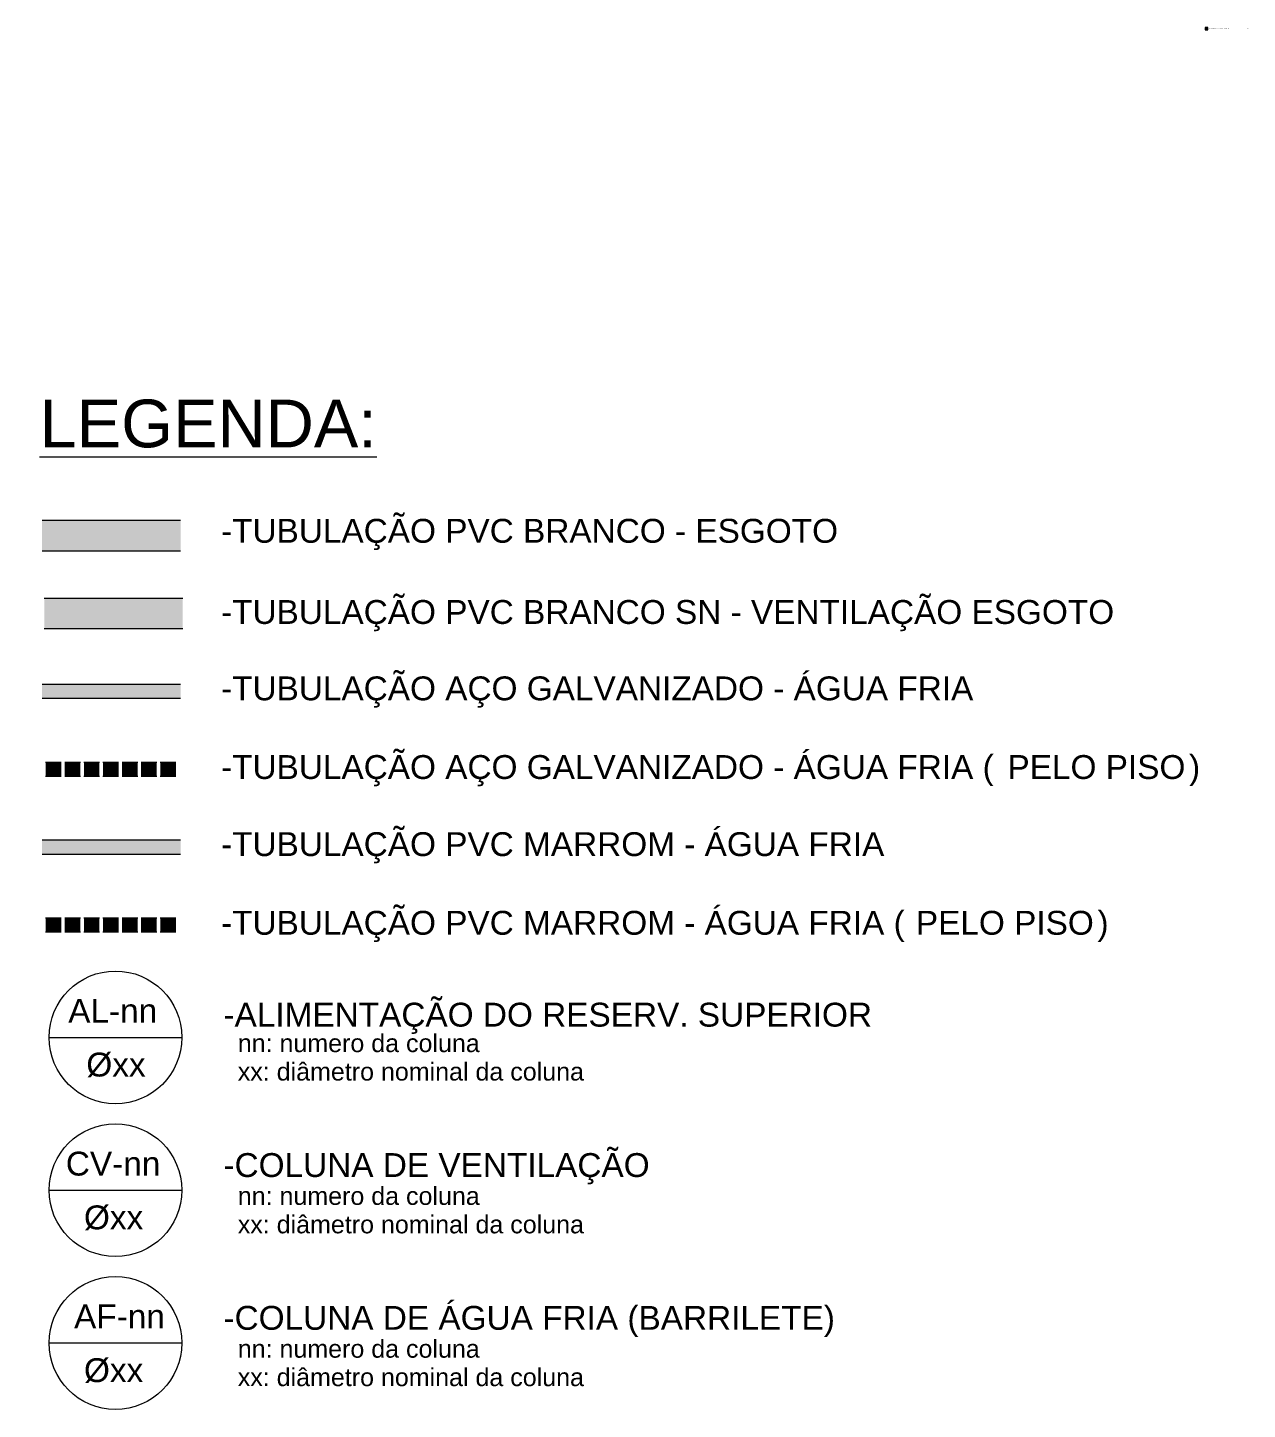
# Model space of a CAD drawing. Header units: metres. Extents: x 147 to 427, y -16 to 162.
# Drawn here: x 422.19 to 427.3, y -3.11 to 2.67 of the extents above; entities that cross this region are included whole.
import ezdxf

# ---------------------------------------------------------------- set-up
doc = ezdxf.new("R2010")
doc.units = ezdxf.units.M
for name, color, linetype, lineweight in [('A-DETL', 7, 'Continuous', 5), ('A-DETL-GENF', 7, 'Continuous', 5), ('A-DETL-MEDM', 7, 'Continuous', 15), ('G-ANNO-TEXT', 7, 'Continuous', 5)]:
    doc.layers.add(name, color=color, linetype=linetype, lineweight=lineweight)
doc.styles.add('Arial', font='arial.ttf', dxfattribs={"height": 0.1})
doc.styles.add('Arial_27', font='arial.ttf', dxfattribs={"height": 0.2})
doc.styles.add('Arial_28', font='arial.ttf', dxfattribs={"height": 0.075})
doc.styles.add('Arial_I', font='arial.ttf', dxfattribs={"height": 0.1})
doc.styles.add('Century Gothic_4', font='GOTHIC.TTF', dxfattribs={"height": 0.0035})

msp = doc.modelspace()

# ---------------------------------------------------------------- hatches: boundary and pattern name
at = {"layer": 'A-DETL-GENF', "true_color": 0x00ffff}
for points in [[(427.1357, 2.6634), (427.1357, 2.6729), (427.1255, 2.6729), (427.1255, 2.6634)], [(422.8335, -0.7888), (422.8335, -0.7309), (422.2535, -0.7309), (422.2535, -0.7888)], [(422.3339, -1.115), (422.3339, -1.0571), (422.2685, -1.0571), (422.2685, -1.115)], [(422.4139, -1.115), (422.4139, -1.0571), (422.3485, -1.0571), (422.3485, -1.115)], [(422.4939, -1.115), (422.4939, -1.0571), (422.4285, -1.0571), (422.4285, -1.115)], [(422.5739, -1.115), (422.5739, -1.0571), (422.5085, -1.0571), (422.5085, -1.115)], [(422.6539, -1.115), (422.6539, -1.0571), (422.5885, -1.0571), (422.5885, -1.115)], [(422.7339, -1.115), (422.7339, -1.0571), (422.6685, -1.0571), (422.6685, -1.115)], [(422.8139, -1.115), (422.8139, -1.0571), (422.7485, -1.0571), (422.7485, -1.115)]]:
    msp.add_hatch(color=4, dxfattribs=at).paths.add_polyline_path(points)
at = {"layer": 'A-DETL-GENF', "true_color": 0x804000}
msp.add_hatch(color=36, dxfattribs=at).paths.add_polyline_path([(422.8335, 0.4821), (422.8335, 0.6081), (422.2535, 0.6081), (422.2535, 0.4821)])
at = {"layer": 'A-DETL-GENF', "true_color": 0x8000ff}
msp.add_hatch(color=190, dxfattribs=at).paths.add_polyline_path([(422.8335, 0.1559), (422.8427, 0.1559), (422.8427, 0.2819), (422.2627, 0.2819), (422.2627, 0.1559)])
at = {"layer": 'A-DETL-GENF', "true_color": 0xc0c0c0}
for points in [[(422.2535, -0.1364), (422.8335, -0.1364), (422.8335, -0.0785), (422.2535, -0.0785)], [(422.3339, -0.4626), (422.3339, -0.4047), (422.2685, -0.4047), (422.2685, -0.4626)], [(422.4139, -0.4626), (422.4139, -0.4047), (422.3485, -0.4047), (422.3485, -0.4626)], [(422.4939, -0.4626), (422.4939, -0.4047), (422.4285, -0.4047), (422.4285, -0.4626)], [(422.5739, -0.4626), (422.5739, -0.4047), (422.5085, -0.4047), (422.5085, -0.4626)], [(422.6539, -0.4626), (422.6539, -0.4047), (422.5885, -0.4047), (422.5885, -0.4626)], [(422.7339, -0.4626), (422.7339, -0.4047), (422.6685, -0.4047), (422.6685, -0.4626)], [(422.8139, -0.4626), (422.8139, -0.4047), (422.7485, -0.4047), (422.7485, -0.4626)]]:
    msp.add_hatch(color=9, dxfattribs=at).paths.add_polyline_path(points)

# ---------------------------------------------------------------- linework, layer by layer
at = {"layer": 'A-DETL'}
for p, q in [((427.1357, 2.6729), (427.1255, 2.6729)), ((427.1255, 2.6729), (427.1255, 2.6634)), ((427.1255, 2.6634), (427.1357, 2.6634)), ((427.1357, 2.6634), (427.1357, 2.6729))]:
    msp.add_line(p, q, dxfattribs=at)
at = {"layer": 'A-DETL', "color": 5, "lineweight": 15, "true_color": 0x0000ff}
for p, q in [((422.8335, -0.0785), (422.2535, -0.0785)), ((422.2535, -0.1364), (422.8335, -0.1364)), ((422.3339, -0.4047), (422.2685, -0.4047)), ((422.4139, -0.4047), (422.3485, -0.4047)), ((422.4939, -0.4047), (422.4285, -0.4047)), ((422.5739, -0.4047), (422.5085, -0.4047)), ((422.6539, -0.4047), (422.5885, -0.4047)), ((422.7339, -0.4047), (422.6685, -0.4047)), ((422.8139, -0.4047), (422.7485, -0.4047)), ((422.2685, -0.4626), (422.3339, -0.4626)), ((422.3485, -0.4626), (422.4139, -0.4626)), ((422.4285, -0.4626), (422.4939, -0.4626)), ((422.5085, -0.4626), (422.5739, -0.4626)), ((422.5885, -0.4626), (422.6539, -0.4626)), ((422.6685, -0.4626), (422.7339, -0.4626)), ((422.7485, -0.4626), (422.8139, -0.4626)), ((422.8335, -0.7309), (422.2535, -0.7309)), ((422.2535, -0.7888), (422.8335, -0.7888)), ((422.3339, -1.0571), (422.2685, -1.0571)), ((422.4139, -1.0571), (422.3485, -1.0571)), ((422.4939, -1.0571), (422.4285, -1.0571)), ((422.5739, -1.0571), (422.5085, -1.0571)), ((422.6539, -1.0571), (422.5885, -1.0571)), ((422.7339, -1.0571), (422.6685, -1.0571)), ((422.8139, -1.0571), (422.7485, -1.0571)), ((422.2685, -1.115), (422.3339, -1.115)), ((422.3485, -1.115), (422.4139, -1.115)), ((422.4285, -1.115), (422.4939, -1.115)), ((422.5085, -1.115), (422.5739, -1.115)), ((422.5885, -1.115), (422.6539, -1.115)), ((422.6685, -1.115), (422.7339, -1.115)), ((422.7485, -1.115), (422.8139, -1.115))]:
    msp.add_line(p, q, dxfattribs=at)
at = {"layer": 'A-DETL', "color": 94, "true_color": 0x00a600}
for p, q in [((422.2827, -1.5567), (422.8389, -1.5567)), ((422.2827, -2.1967), (422.8389, -2.1967)), ((422.2827, -2.8367), (422.8389, -2.8367))]:
    msp.add_line(p, q, dxfattribs=at)
for centre in [(422.5608, -1.5567), (422.5608, -2.1967), (422.5608, -2.8367)]:
    msp.add_circle(centre, 0.2781, dxfattribs=at)
at = {"layer": 'A-DETL-MEDM'}
for p, q in [((422.8335, 0.6081), (422.2535, 0.6081)), ((422.2535, 0.4821), (422.8335, 0.4821)), ((422.8427, 0.2819), (422.2627, 0.2819)), ((422.2627, 0.1559), (422.8427, 0.1559))]:
    msp.add_line(p, q, dxfattribs=at)

# ---------------------------------------------------------------- texts
at = {"layer": 'G-ANNO-TEXT', "attachment_point": 1}
for s, insert, char_height, width, style in [("PLANTA BAIXA _CAIXA_D'ÁGUA - ESC __________________________ 1/25", (427.1375, 2.6701), 0.0035, 0.200743, 'Century Gothic_4'), ('-TUBULAÇÃO PVC BRANCO - ESGOTO', (423.003, 0.6153), 0.1, 3.186708, 'Arial'), ('-TUBULAÇÃO PVC BRANCO SN - VENTILAÇÃO ESGOTO', (423.003, 0.2753), 0.1, 4.61772, 'Arial'), ('-TUBULAÇÃO AÇO GALVANIZADO - ÁGUA FRIA', (423.003, -0.0447), 0.1, 3.888184, 'Arial'), ('-TUBULAÇÃO AÇO GALVANIZADO - ÁGUA FRIA (', (423.003, -0.3742), 0.1, 3.992404, 'Arial'), ('PELO PISO', (426.2971, -0.3742), 0.1, 0.921941, 'Arial_I'), (')', (427.0577, -0.3742), 0.1, 0.056118, 'Arial'), ('-TUBULAÇÃO PVC MARROM - ÁGUA FRIA', (423.003, -0.6971), 0.1, 3.423206, 'Arial'), ('-TUBULAÇÃO PVC MARROM - ÁGUA FRIA (', (423.003, -1.0266), 0.1, 3.527425, 'Arial'), ('PELO PISO', (425.9134, -1.0266), 0.1, 0.921941, 'Arial_I'), (')', (426.6741, -1.0266), 0.1, 0.056118, 'Arial'), ('-ALIMENTAÇÃO DO RESERV. SUPERIOR', (423.0132, -1.4114), 0.1, 3.355062, 'Arial'), ('AL-nn', (422.363, -1.3954), 0.1, 0.46097, 'Arial'), ('nn: numero da coluna', (423.0732, -1.5433), 0.075, 1.23059, 'Arial_28'), ('Øxx', (422.4389, -1.6205), 0.1, 0.30865, 'Arial'), ('xx: diâmetro nominal da coluna', (423.0732, -1.6624), 0.075, 1.735653, 'Arial_28'), ('-COLUNA DE VENTILAÇÃO', (423.0132, -2.0414), 0.1, 2.204641, 'Arial'), ('CV-nn', (422.353, -2.0354), 0.1, 0.489029, 'Arial'), ('nn: numero da coluna', (423.0732, -2.1833), 0.075, 1.23059, 'Arial_28'), ('Øxx', (422.4289, -2.2605), 0.1, 0.30865, 'Arial'), ('xx: diâmetro nominal da coluna', (423.0732, -2.3024), 0.075, 1.735653, 'Arial_28'), ('-COLUNA DE ÁGUA FRIA (BARRILETE)', (423.0132, -2.6814), 0.1, 3.162657, 'Arial'), ('AF-nn', (422.3875, -2.6754), 0.1, 0.468987, 'Arial'), ('nn: numero da coluna', (423.0732, -2.8233), 0.075, 1.23059, 'Arial_28'), ('Øxx', (422.4289, -2.9005), 0.1, 0.30865, 'Arial'), ('xx: diâmetro nominal da coluna', (423.0732, -2.9424), 0.075, 1.735653, 'Arial_28')]:
    msp.add_mtext(s, dxfattribs=dict(at, insert=insert, char_height=char_height, width=width, style=style))
at = {"layer": 'G-ANNO-TEXT', "insert": (422.243, 1.1149), "char_height": 0.2, "width": 1.723628, "attachment_point": 1, "style": 'Arial_27', "bg_fill": 3, "box_fill_scale": 1.25, "bg_fill_color": 256, "bg_fill_true_color": 13158600, "bg_fill_transparency": 0}
msp.add_mtext('\\LLEGENDA:', dxfattribs=at)

doc.saveas('drawing.dxf')
